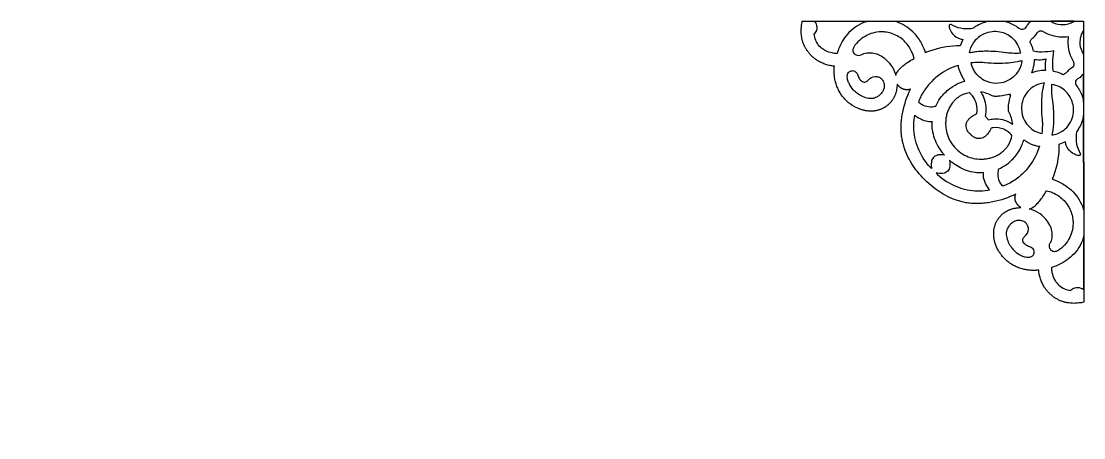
# Model space of a CAD drawing. Extents: x -4425 to -873, y -1243 to 1744.
# Drawn here: x -2083 to -873, y 1269 to 1744 of the extents above; entities that cross this region are included whole.
import ezdxf

# ---------------------------------------------------------------- set-up
doc = ezdxf.new("R2010")
doc.units = 0
for name, color, linetype in [('DEFAULT_LAYER', 1, 'CONTINUOUS'), ('LAYER_01', 7, 'CONTINUOUS'), ('LAYER_1', 7, 'CONTINUOUS')]:
    doc.layers.add(name, color=color, linetype=linetype)

msp = doc.modelspace()

# ---------------------------------------------------------------- linework, layer by layer
at = {"layer": 'DEFAULT_LAYER'}
for points in [[(-1120.3, 1743.3, 0.127714), (-1140.2, 1730.9, 0.092449), (-1151.4, 1713.7, 0.026014), (-1153.7, 1707.1, -0.049539), (-1159.4, 1707.7, -0.066821), (-1166.9, 1710.2, -0.052461), (-1171.3, 1713.1, -0.081254), (-1176.2, 1718.6, -0.073865), (-1179.2, 1725.6, -0.025472), (-1179.9, 1728.7, 0.114364), (-1176.9, 1733.5, 0.18656), (-1177.2, 1740.6, 0.058623), (-1178.6, 1743.1), (-1179.2, 1743.9), (-1117.8, 1743.9, 0.027147)], [(-980.1, 1743.9, 0.081859), (-994.2, 1738.8, 0.035358), (-998.5, 1736, -0.033371), (-1001.3, 1735.4, -0.163875), (-1023.9, 1740, 0.164657), (-1025.1, 1740.1, 0.237107), (-1025.9, 1739.3, 0.109147), (-1026.1, 1738), (-1025.9, 1736.8, 0.043652), (-1025, 1734.2, 0.202641), (-1015.4, 1724.4, 0.061285), (-1011.5, 1723.3), (-1010.3, 1723.2), (-1013.5, 1715.7, 0.018164), (-1017.6, 1715.7, 0.076988), (-1048.4, 1709.8, 0.013125), (-1053.1, 1708, 0.021601), (-1053.9, 1710.6, 0.063906), (-1060.4, 1723.4, 0.10809), (-1076.4, 1738.6, 0.055593), (-1086.6, 1743.4), (-1088.3, 1743.9)], [(-932.8, 1743.9, 0.041666), (-936.9, 1739.7, 0.026742), (-938.1, 1738.1), (-938.7, 1737, -0.272442), (-942.6, 1734.5, -0.098511), (-944.9, 1734.8), (-945.5, 1735.1, 0.067574), (-957.9, 1742.1, 0.046394), (-963.5, 1743.7), (-964.8, 1743.9)], [(-910.3, 1743.9, 0.040005), (-908.2, 1742.6, 0.131019), (-896.1, 1740, 0.080428), (-888.3, 1741.6, 0.043116), (-883.6, 1743.9)], [(-1086.9, 1681.9), (-1086.7, 1682.7, -0.048018), (-1085.9, 1684.6, -0.037949), (-1084.7, 1686.7, -0.040991), (-1081.8, 1690.1, -0.032293), (-1077.7, 1693.8, -0.023167), (-1072.9, 1697.3, -0.02031), (-1066.1, 1701.4), (-1067.6, 1706.6, 0.023161), (-1068.4, 1708.7, 0.084913), (-1076.1, 1720.2, 0.106688), (-1088.8, 1728.9, 0.047542), (-1095.6, 1731, 0.021814), (-1099, 1731.5, 0.024917), (-1101.1, 1731.7, 0.127295), (-1119.6, 1727.9, 0.130064), (-1134.8, 1714.3, 0.105616), (-1135.7, 1710.7, 0.216148), (-1134.2, 1706.9, 0.065926), (-1133, 1706, 0.065913), (-1130.7, 1705.1), (-1129.4, 1704.9, 0.058995), (-1126.4, 1705.4, 0.074105), (-1124.7, 1706.3, -0.047355), (-1123.1, 1707.1, -0.052588), (-1120, 1707.8, -0.077512), (-1113.7, 1707.8, -0.05089), (-1106.9, 1706.1, -0.030836), (-1105.3, 1705.3, -0.049008), (-1098.6, 1700.7, -0.057525), (-1092.7, 1694.3, -0.083392), (-1087.3, 1683.4)], [(-1002.9, 1707.7, -0.109193), (-998.3, 1719.4, -0.077944), (-992.2, 1726.1, -0.085299), (-983.6, 1730.8, -0.152729), (-966.2, 1731.4, -0.062348), (-959.4, 1728.6, -0.066299), (-953.1, 1723.8, -0.069881), (-948.2, 1717.1, -0.088458), (-944.9, 1707.3, -0.012761), (-954.3, 1707.3, -0.013849), (-958.4, 1707.5), (-960.4, 1707.8), (-961.2, 1708, 0.039151), (-984.2, 1709.6, 0.016196), (-990.9, 1709.4, 0.019404), (-997.9, 1708.6, 0.018592)], [(-889.6, 1710.1, 0.05831), (-886.1, 1700.5, 0.030162), (-884.5, 1697.7), (-884.3, 1697, -0.079297), (-883.9, 1695.2, -0.270902), (-886.3, 1690.8), (-888, 1689.7, 0.067654), (-891.4, 1686.7), (-892.3, 1685.6, -0.053384), (-893.9, 1684.2, -0.076938), (-896.7, 1682.7), (-897.6, 1683.4, 0.04681), (-900.1, 1684.7, 0.061034), (-907.2, 1686.7, -0.028594), (-907.8, 1690.2, -0.031664), (-908.1, 1696.2, -0.04117), (-906.7, 1710.1, -0.04117), (-920.6, 1708.7, -0.031664), (-926.6, 1709, -0.028594), (-930.1, 1709.6, 0.061034), (-932.1, 1716.7, 0.04681), (-933.4, 1719.1), (-934.1, 1720, -0.076938), (-932.6, 1722.9, -0.053384), (-931.2, 1724.5), (-930.1, 1725.4, 0.067654), (-927.1, 1728.8), (-926, 1730.5, -0.270902), (-921.6, 1732.9, -0.079297), (-919.8, 1732.5), (-919.1, 1732.3, 0.030162), (-916.3, 1730.6, 0.05831), (-906.7, 1727.2, 0.09419), (-890.4, 1726.4, 0.09419)], [(-872.9, 1706.5, -0.040005), (-874.2, 1708.6, -0.131019), (-876.8, 1720.7, -0.080428), (-875.2, 1728.6, -0.043116), (-872.9, 1733.3)], [(-943.2, 1699.2, -0.10918), (-947.2, 1687.2, -0.077997), (-953, 1680.3, -0.085461), (-961.4, 1675.1, -0.100295), (-972.8, 1673, -0.118395), (-986.1, 1676.5, -0.072443), (-993.1, 1681.6, -0.070266), (-998.1, 1688.3, -0.076999), (-1001.1, 1696.8, -0.01276), (-991.8, 1697.2, -0.013852), (-987.6, 1697.2), (-985.6, 1697), (-984.9, 1696.9, 0.04479), (-958.6, 1696.6, 0.028193), (-948.1, 1698, 0.018588)], [(-915.8, 1700.9, 0.044138), (-916.6, 1697.1, 0.069978), (-916.4, 1687.8, 0.031106), (-919.1, 1687.8, 0.026535), (-922.8, 1687.4, 0.046525), (-931.7, 1685), (-931.7, 1685.1), (-931.8, 1685.1, 0.046525), (-929.4, 1694, 0.026535), (-929, 1697.7, 0.031106), (-929, 1700.4, 0.069978), (-919.7, 1700.1, 0.044138), (-915.9, 1701), (-915.8, 1701)], [(-1142.1, 1680.5, -0.117685), (-1141.3, 1684.4, -0.197711), (-1138.4, 1687.1, -0.072256), (-1136.6, 1687.5, -0.043243), (-1134.9, 1687.5, -0.124103), (-1132.6, 1686.3, -0.099347), (-1130.8, 1684.1), (-1130.5, 1683.5, 0.049339), (-1128.6, 1678.8, 0.051016), (-1127.4, 1677.2), (-1126.9, 1676.7, 0.090827), (-1124.7, 1675, 0.085171), (-1122.9, 1674.5, 0.196171), (-1119.4, 1675.6, 0.065992), (-1118, 1677, -0.217378), (-1110.2, 1680.9, -0.066973), (-1107.6, 1680.6, -0.098322), (-1104.2, 1679.1, -0.084603), (-1101.9, 1676.8, -0.118513), (-1100.1, 1672.2, -0.058854), (-1100, 1668.8, -0.047365), (-1100.4, 1666.9, -0.069902), (-1102, 1663.4, -0.074473), (-1105, 1659.9, -0.056166), (-1108.5, 1657.4, -0.030919), (-1111.1, 1656.2, -0.0377), (-1112.6, 1655.9, -0.069696), (-1117.8, 1655.9, -0.074578), (-1124.7, 1658, -0.053732), (-1130.5, 1661.4, -0.036722), (-1134.9, 1665.3, -0.069567), (-1140.1, 1673.1, -0.048955), (-1141.7, 1677.4, -0.046645)], [(-1015.5, 1693.6, 0.091315), (-1038.3, 1682, 0.053936), (-1049.5, 1671.3, 0.052623), (-1057.9, 1658.9, 0.026146), (-1061.1, 1652, 0.039973), (-1059.2, 1650.4, 0.211475), (-1043.3, 1646.7, 0.025805), (-1041.1, 1647.2), (-1040.2, 1649.3, -0.054761), (-1034.6, 1658.2, -0.071707), (-1024, 1668.1, -0.054178), (-1014.4, 1673.5, -0.031526), (-1008.1, 1675.7, -0.06426), (-1013.7, 1686.1, -0.031556), (-1014.9, 1690, -0.036592)], [(-872.9, 1684, -0.041666), (-877, 1679.9, -0.026742), (-878.7, 1678.7), (-879.7, 1678.1, 0.272442), (-882.3, 1674.2, 0.098511), (-881.9, 1671.9), (-881.7, 1671.3, -0.067574), (-874.7, 1658.9, -0.046394), (-873.1, 1653.3), (-872.9, 1652)], [(-917.6, 1673.6, 0.10918), (-929.6, 1669.5, 0.077997), (-936.5, 1663.7, 0.085461), (-941.6, 1655.3, 0.100295), (-943.7, 1643.9, 0.118395), (-940.3, 1630.7, 0.072443), (-935.1, 1623.7, 0.070266), (-928.4, 1618.7, 0.076999), (-920, 1615.7, 0.01276), (-919.5, 1625, 0.013852), (-919.6, 1629.2), (-919.7, 1631.2), (-919.9, 1631.9, -0.04479), (-920.2, 1658.2, -0.028193), (-918.8, 1668.7, -0.018588)], [(-909.1, 1613.9, 0.109193), (-897.3, 1618.5, 0.077944), (-890.7, 1624.6, 0.085299), (-885.9, 1633.2, 0.152729), (-885.4, 1650.6, 0.062348), (-888.2, 1657.4, 0.066299), (-893, 1663.7, 0.069881), (-899.7, 1668.6, 0.088458), (-909.4, 1671.9, 0.012761), (-909.5, 1662.5, 0.013849), (-909.2, 1658.4), (-909, 1656.4), (-908.8, 1655.6, -0.039151), (-907.1, 1632.6, -0.016196), (-907.4, 1625.9, -0.019404), (-908.1, 1618.9, -0.018592)], [(-1016.5, 1596.9, 0.063534), (-1008.4, 1591.2, 0.107516), (-991.9, 1586.7), (-990.7, 1586.7), (-989.5, 1586.6), (-988.3, 1586.7), (-987.1, 1586.7), (-985.9, 1586.8), (-984.7, 1586.9), (-983.4, 1587.1), (-982.2, 1587.3), (-981, 1587.6), (-979.8, 1587.8), (-978.6, 1588.2), (-977.4, 1588.5), (-976.2, 1588.9), (-975, 1589.3), (-973.9, 1589.8), (-972.7, 1590.3), (-971.6, 1590.9), (-970.5, 1591.4), (-969.5, 1592.1), (-968.4, 1592.7), (-967.4, 1593.4), (-966.5, 1594.1), (-966, 1594.4), (-965.5, 1594.8), (-965.1, 1595.2), (-964.6, 1595.5), (-964.2, 1595.9), (-963.8, 1596.3), (-963.3, 1596.7), (-962.9, 1597.1), (-962.5, 1597.5), (-962.2, 1597.9), (-961.8, 1598.3), (-961.4, 1598.8), (-961, 1599.2), (-960.7, 1599.6), (-960.4, 1600), (-960, 1600.5), (-959.7, 1600.9), (-959.4, 1601.3), (-959.1, 1601.8), (-958.8, 1602.2, 0.102478), (-954.5, 1613.7), (-955.4, 1614.7, 0.043416), (-959, 1617.8, 0.05877), (-963.9, 1620.7, 0.131143), (-976.1, 1622.4, 0.038121), (-978.4, 1622, -0.027448), (-979.9, 1618.9, -0.046368), (-982.4, 1615.3, -0.056686), (-985.1, 1612.6, -0.063989), (-987.8, 1611, -0.12229), (-992.9, 1610.1, -0.072828), (-996.1, 1610.8, -0.075504), (-999.6, 1612.9, -0.048099), (-1001.8, 1615, -0.048099), (-1003.9, 1617.1, -0.075504), (-1005.9, 1620.6, -0.072828), (-1006.6, 1623.9, -0.12229), (-1005.8, 1629, -0.063989), (-1004.1, 1631.7, -0.056686), (-1001.5, 1634.4, -0.046368), (-997.9, 1636.8, -0.027448), (-994.8, 1638.4, 0.038121), (-994.3, 1640.7, 0.131143), (-996.1, 1652.8, 0.05877), (-998.9, 1657.8, 0.043416), (-1002, 1661.3), (-1003.1, 1662.3, 0.102478), (-1014.6, 1657.9), (-1015, 1657.6), (-1015.4, 1657.3), (-1015.9, 1657), (-1016.3, 1656.7), (-1016.7, 1656.4), (-1017.2, 1656.1), (-1017.6, 1655.7), (-1018, 1655.3), (-1018.4, 1655), (-1018.8, 1654.6), (-1019.3, 1654.2), (-1019.7, 1653.8), (-1020.1, 1653.4), (-1020.5, 1653), (-1020.8, 1652.6), (-1021.2, 1652.1), (-1021.6, 1651.7), (-1022, 1651.2), (-1022.3, 1650.8), (-1022.7, 1650.3), (-1023.4, 1649.3), (-1024.1, 1648.3), (-1024.7, 1647.3), (-1025.3, 1646.2), (-1025.9, 1645.1), (-1026.4, 1644), (-1026.9, 1642.9), (-1027.4, 1641.7), (-1027.9, 1640.6), (-1028.3, 1639.4), (-1028.6, 1638.2), (-1028.9, 1637), (-1029.2, 1635.7), (-1029.5, 1634.5), (-1029.7, 1633.3), (-1029.8, 1632.1), (-1030, 1630.8), (-1030, 1629.6), (-1030.1, 1628.4), (-1030.1, 1627.2), (-1030.1, 1626), (-1030, 1624.8, 0.107516), (-1025.5, 1608.3, 0.063534), (-1019.9, 1600.3), (-1018.2, 1598.5)], [(-957.3, 1659.5), (-956.7, 1660.8, -0.03878), (-968.1, 1658.5, -0.029408), (-972.5, 1658.2, -0.034018), (-975.2, 1658.4, -0.038633), (-976.9, 1658.8, 0.095666), (-990.2, 1663.1, -0.037804), (-988.5, 1660.5, -0.140055), (-984.3, 1641.7, -0.040191), (-985.1, 1635.5), (-981.3, 1631.6, -0.040191), (-975.1, 1632.5, -0.140055), (-956.2, 1628.2, -0.037804), (-953.7, 1626.6, 0.095666), (-957.9, 1639.9, -0.038633), (-958.3, 1641.6, -0.034018), (-958.5, 1644.3, -0.029408), (-958.3, 1648.7, -0.03878), (-956, 1660)], [(-1046, 1575.8), (-1047.7, 1577.5, -0.091546), (-1061.5, 1599.3, -0.047091), (-1065.1, 1611.4, -0.085446), (-1065.7, 1634.5), (-1065.3, 1636.7, 0.042985), (-1060.4, 1633.4, 0.065149), (-1052.5, 1630.3, 0.075281), (-1045.5, 1629.7), (-1045.7, 1627.9, 0.052749), (-1045.4, 1620.1, 0.052999), (-1043, 1610.5, 0.044561), (-1038.9, 1601.6, 0.033795), (-1034.1, 1594.3, 0.015174), (-1031.4, 1591, 0.093909), (-1038.1, 1591.5, 0.075823), (-1041.4, 1590.5, 0.080426), (-1043.6, 1589, 0.137446), (-1046, 1584.8, 0.060177), (-1046.5, 1581.2, 0.03863), (-1046.3, 1577.2)], [(-872.9, 1636.7, -0.081859), (-877.9, 1622.6, -0.035358), (-880.8, 1618.3, 0.033371), (-881.3, 1615.5, 0.163875), (-876.7, 1593, -0.164657), (-876.7, 1591.7, -0.237107), (-877.5, 1590.9, -0.109147), (-878.7, 1590.7), (-879.9, 1590.9, -0.043652), (-882.5, 1591.8, -0.202641), (-892.4, 1601.4, -0.061285), (-893.4, 1605.3), (-893.5, 1606.5), (-901.1, 1603.2, -0.018164), (-901.1, 1599.2, -0.076988), (-906.9, 1568.4, -0.013125), (-908.7, 1563.7, -0.021601), (-906.2, 1562.9, -0.063906), (-893.4, 1556.4, -0.10809), (-878.1, 1540.4, -0.055593), (-873.4, 1530.2), (-872.8, 1528.5)], [(-923.2, 1601.3, -0.091315), (-934.8, 1578.5, -0.053936), (-945.4, 1567.3, -0.052623), (-957.8, 1558.9, -0.026146), (-964.7, 1555.7, -0.039973), (-966.4, 1557.6, -0.211475), (-970, 1573.5, -0.025805), (-969.5, 1575.6), (-967.5, 1576.5, 0.054761), (-958.6, 1582.2, 0.071707), (-948.6, 1592.7, 0.054178), (-943.3, 1602.4, 0.031526), (-941, 1608.7, 0.06426), (-930.6, 1603.1, 0.031556), (-926.7, 1601.9, 0.036592)], [(-1040.9, 1570.7), (-1039.2, 1569, 0.091546), (-1017.5, 1555.3, 0.047091), (-1005.3, 1551.6, 0.085446), (-982.2, 1551.1), (-980, 1551.5, -0.042985), (-983.3, 1556.3, -0.065149), (-986.4, 1564.2, -0.075281), (-987.1, 1571.3), (-988.9, 1571.1, -0.052749), (-996.6, 1571.4, -0.052999), (-1006.3, 1573.7, -0.044561), (-1015.2, 1577.9, -0.033795), (-1022.5, 1582.7, -0.015174), (-1025.8, 1585.4, -0.093909), (-1025.3, 1578.6, -0.075823), (-1026.2, 1575.3, -0.080426), (-1027.7, 1573.1, -0.137446), (-1031.9, 1570.7, -0.060177), (-1035.6, 1570.2, -0.03863), (-1039.5, 1570.5)], [(-934.8, 1529.9), (-934, 1530.1, 0.048018), (-932.1, 1530.8, 0.037949), (-930, 1532.1, 0.040991), (-926.7, 1535, 0.032293), (-922.9, 1539.1, 0.023167), (-919.4, 1543.9, 0.02031), (-915.3, 1550.6), (-910.1, 1549.2, -0.023161), (-908.1, 1548.4, -0.084913), (-896.5, 1540.7, -0.106688), (-887.8, 1528, -0.047542), (-885.7, 1521.2, -0.021814), (-885.2, 1517.8, -0.024917), (-885, 1515.7, -0.127295), (-888.8, 1497.2, -0.130064), (-902.4, 1482, -0.105616), (-906, 1481.1, -0.216148), (-909.8, 1482.6, -0.065926), (-910.7, 1483.8, -0.065913), (-911.6, 1486.1), (-911.8, 1487.4, -0.058995), (-911.3, 1490.4, -0.074105), (-910.4, 1492.1, 0.047355), (-909.6, 1493.7, 0.052588), (-908.9, 1496.8, 0.077512), (-908.9, 1503.1, 0.05089), (-910.6, 1509.9, 0.030836), (-911.4, 1511.5, 0.049008), (-916, 1518.2, 0.057525), (-922.4, 1524.1, 0.083392), (-933.3, 1529.5)], [(-936.2, 1474.7, 0.117685), (-932.3, 1475.5, 0.197711), (-929.6, 1478.4, 0.072256), (-929.2, 1480.2, 0.043243), (-929.2, 1481.8, 0.124103), (-930.4, 1484.2, 0.099347), (-932.6, 1485.9), (-933.2, 1486.3, -0.049339), (-937.9, 1488.2, -0.051016), (-939.5, 1489.4), (-940, 1489.9, -0.090827), (-941.7, 1492.1, -0.085171), (-942.2, 1493.9, -0.196171), (-941.1, 1497.4, -0.065992), (-939.8, 1498.8, 0.217378), (-935.8, 1506.6, 0.066973), (-936.1, 1509.2, 0.098322), (-937.6, 1512.6, 0.084603), (-939.9, 1514.9, 0.118513), (-944.5, 1516.7, 0.058854), (-947.9, 1516.7, 0.047365), (-949.8, 1516.4, 0.069902), (-953.3, 1514.8, 0.074473), (-956.8, 1511.8, 0.056166), (-959.3, 1508.3, 0.030919), (-960.5, 1505.7, 0.0377), (-960.9, 1504.2, 0.069696), (-960.8, 1498.9, 0.074578), (-958.7, 1492, 0.053732), (-955.3, 1486.3, 0.036722), (-951.4, 1481.8, 0.069567), (-943.6, 1476.6, 0.048955), (-939.3, 1475.1, 0.046645)], [(-873.4, 1496.5, -0.127714), (-885.8, 1476.6, -0.092449), (-903, 1465.4, -0.026014), (-909.6, 1463, 0.049539), (-909, 1457.4, 0.066821), (-906.4, 1449.9, 0.052461), (-903.6, 1445.5, 0.081254), (-898, 1440.6, 0.073865), (-891.1, 1437.6, 0.025472), (-887.9, 1436.9, -0.114364), (-883.1, 1439.9, -0.18656), (-876.1, 1439.6, -0.058623), (-873.5, 1438.2), (-872.8, 1437.6), (-872.8, 1499, -0.027147)]]:
    msp.add_lwpolyline(points, format="xyb", close=True, dxfattribs=at)
for points in [[(-1138, 1649.1), (-1137.8, 1648.9), (-1137.8, 1648.9)], [(-967.6, 1478.7), (-967.8, 1479), (-967.8, 1479)]]:
    msp.add_lwpolyline(points, dxfattribs=at)
at = {"layer": 'LAYER_01'}
msp.add_lwpolyline([(-1053.6, 1563.1), (-1055.9, 1565.3), (-1058.1, 1567.6), (-1060.2, 1570), (-1062.2, 1572.5), (-1063.9, 1574.6), (-1065.5, 1576.8), (-1067.1, 1579.1), (-1068.5, 1581.4), (-1070, 1583.8), (-1071.3, 1586.2), (-1072.6, 1588.6), (-1073.8, 1591.2), (-1074.9, 1593.7), (-1076, 1596.3), (-1076.4, 1597.6), (-1076.9, 1598.9), (-1077.3, 1600.3), (-1077.8, 1601.6), (-1078.1, 1602.9), (-1078.5, 1604.3), (-1078.9, 1605.7), (-1079.2, 1607), (-1079.5, 1608.4), (-1079.7, 1609.8), (-1079.9, 1611.2), (-1080.2, 1612.6), (-1080.4, 1614.3), (-1080.5, 1616), (-1080.7, 1617.7), (-1080.7, 1619.5), (-1080.8, 1621.2), (-1080.8, 1622.9), (-1080.8, 1624.7), (-1080.7, 1626.4), (-1080.6, 1628.2), (-1080.5, 1629.9), (-1080.3, 1631.7), (-1080.1, 1633.4), (-1079.9, 1635.1), (-1079.6, 1636.9), (-1079.3, 1638.6), (-1078.9, 1640.3), (-1078.2, 1643.8), (-1077.3, 1647.2), (-1076.3, 1650.5), (-1075.3, 1653.8), (-1074.1, 1657.1), (-1072.8, 1660.3), (-1071.5, 1663.4), (-1070, 1666.4), (-1070.3, 1666.3), (-1070.5, 1666.2), (-1070.8, 1666.2), (-1071, 1666.1), (-1071.3, 1666), (-1071.5, 1666), (-1071.8, 1665.9), (-1072, 1665.9), (-1072.3, 1665.8), (-1072.5, 1665.8), (-1072.8, 1665.7), (-1073.1, 1665.7), (-1073.3, 1665.7), (-1073.6, 1665.7), (-1073.9, 1665.7), (-1074.2, 1665.7), (-1074.4, 1665.7), (-1074.7, 1665.7), (-1075, 1665.7), (-1075.2, 1665.7), (-1075.5, 1665.7), (-1075.8, 1665.8), (-1076.1, 1665.8), (-1076.3, 1665.9), (-1076.6, 1665.9), (-1076.9, 1666), (-1077.1, 1666), (-1077.4, 1666.1), (-1077.7, 1666.2), (-1078, 1666.3), (-1078.2, 1666.4), (-1078.5, 1666.5), (-1078.7, 1666.6), (-1079, 1666.7), (-1079.3, 1666.8), (-1079.5, 1666.9), (-1079.8, 1667.1), (-1080, 1667.2), (-1080.3, 1667.3), (-1080.5, 1667.5), (-1080.8, 1667.6), (-1081, 1667.8), (-1081.2, 1668), (-1081.5, 1668.1), (-1081.7, 1668.3), (-1081.9, 1668.5), (-1082.2, 1668.7), (-1082.4, 1668.8), (-1082.6, 1669), (-1082.8, 1669.2), (-1083, 1669.4), (-1083.2, 1669.6), (-1083.4, 1669.8), (-1083.6, 1670), (-1083.8, 1670.3), (-1084, 1670.5), (-1084.2, 1670.7), (-1084.3, 1670.9), (-1084.5, 1671.1), (-1084.7, 1671.4), (-1084.8, 1671.6), (-1085, 1671.8), (-1085.3, 1672.3), (-1085.3, 1671.5), (-1085.4, 1670.6), (-1085.4, 1669.8), (-1085.5, 1668.9), (-1085.6, 1668.1), (-1085.7, 1667.2), (-1085.9, 1666.4), (-1086, 1665.5), (-1086.2, 1664.7), (-1086.4, 1663.9), (-1086.6, 1663.1), (-1086.8, 1662.2), (-1087.1, 1661.4), (-1087.3, 1660.7), (-1087.6, 1659.9), (-1087.9, 1659.1), (-1088.2, 1658.5), (-1088.4, 1658), (-1088.7, 1657.5), (-1089, 1656.9), (-1089.2, 1656.4), (-1089.5, 1655.9), (-1089.8, 1655.4), (-1090.2, 1654.9), (-1090.5, 1654.4), (-1090.8, 1653.9), (-1091.2, 1653.4), (-1091.5, 1653), (-1091.9, 1652.5), (-1092.2, 1652), (-1092.6, 1651.6), (-1093, 1651.2), (-1093.4, 1650.7), (-1093.8, 1650.3), (-1094.2, 1649.9), (-1094.6, 1649.5), (-1095, 1649.1), (-1095.4, 1648.7), (-1095.9, 1648.3), (-1096.3, 1648), (-1096.7, 1647.6), (-1097.2, 1647.3), (-1097.6, 1646.9), (-1098.1, 1646.6), (-1098.6, 1646.3), (-1099, 1646), (-1099.5, 1645.7), (-1100, 1645.4), (-1100.7, 1645), (-1101.4, 1644.6), (-1102.1, 1644.3), (-1102.8, 1643.9), (-1103.5, 1643.6), (-1104.3, 1643.3), (-1105, 1643.1), (-1105.7, 1642.8), (-1106.5, 1642.6), (-1107.2, 1642.4), (-1108, 1642.2), (-1108.7, 1642), (-1109.5, 1641.9), (-1110.3, 1641.7), (-1111, 1641.6), (-1111.8, 1641.5), (-1112.6, 1641.5), (-1113.4, 1641.4), (-1114.2, 1641.4), (-1114.9, 1641.4), (-1115.7, 1641.4), (-1116.5, 1641.4), (-1117.3, 1641.4), (-1118.1, 1641.5), (-1118.9, 1641.6), (-1119.6, 1641.7), (-1120.4, 1641.8), (-1121.2, 1641.9), (-1122, 1642), (-1122.8, 1642.2), (-1123.5, 1642.4), (-1124.3, 1642.6), (-1125.3, 1642.9), (-1126.3, 1643.2), (-1127.3, 1643.5), (-1128.3, 1643.8), (-1129.3, 1644.2), (-1130.2, 1644.6), (-1131.2, 1645.1), (-1132.1, 1645.5), (-1133.1, 1646), (-1134, 1646.5), (-1134.9, 1647), (-1135.8, 1647.6), (-1136.7, 1648.2), (-1137.6, 1648.8), (-1138.5, 1649.4), (-1139.4, 1650), (-1140.2, 1650.7), (-1141.1, 1651.4), (-1141.9, 1652.1), (-1142.7, 1652.8), (-1143.5, 1653.6), (-1144.2, 1654.4), (-1145, 1655.2), (-1145.7, 1656), (-1146.4, 1656.8), (-1147.1, 1657.7), (-1147.8, 1658.5), (-1148.5, 1659.4), (-1149.1, 1660.3), (-1149.7, 1661.3), (-1150.3, 1662.2), (-1150.9, 1663.2), (-1151.6, 1664.4), (-1152.2, 1665.7), (-1152.8, 1667), (-1153.4, 1668.3), (-1153.9, 1669.6), (-1154.4, 1671), (-1154.9, 1672.4), (-1155.3, 1673.8), (-1155.6, 1674.9), (-1155.8, 1676.1), (-1156.1, 1677.3), (-1156.3, 1678.4), (-1156.5, 1679.6), (-1156.6, 1680.8), (-1156.8, 1682), (-1156.9, 1683.2), (-1156.9, 1684.4), (-1157, 1685.6), (-1157, 1686.8), (-1157, 1687.9), (-1157, 1689.1), (-1156.9, 1690.3), (-1156.9, 1691.5), (-1156.7, 1692.7), (-1158, 1692.8), (-1159.2, 1692.9), (-1160.4, 1693.1), (-1161.7, 1693.3), (-1162.9, 1693.6), (-1164.1, 1693.8), (-1165.3, 1694.2), (-1166.5, 1694.5), (-1167.7, 1694.9), (-1168.9, 1695.4), (-1170.1, 1695.9), (-1171.2, 1696.4), (-1172.4, 1696.9), (-1173.5, 1697.5), (-1174.7, 1698.2), (-1175.8, 1698.9), (-1176.5, 1699.3), (-1177.2, 1699.8), (-1178, 1700.3), (-1178.7, 1700.9), (-1179.4, 1701.4), (-1180.1, 1702), (-1180.8, 1702.6), (-1181.4, 1703.2), (-1182.1, 1703.8), (-1182.8, 1704.4), (-1183.4, 1705), (-1184, 1705.7), (-1184.6, 1706.4), (-1185.3, 1707.1), (-1185.8, 1707.8), (-1186.4, 1708.5), (-1187, 1709.2), (-1187.5, 1710), (-1188.1, 1710.7), (-1188.6, 1711.5), (-1189.1, 1712.3), (-1189.5, 1713.1), (-1190, 1713.9), (-1190.4, 1714.7), (-1190.8, 1715.5), (-1191.2, 1716.4), (-1191.6, 1717.2), (-1192, 1718.1), (-1192.3, 1719), (-1192.6, 1719.8), (-1192.9, 1720.7), (-1193.2, 1721.6), (-1193.4, 1722.3), (-1193.5, 1723), (-1193.7, 1723.7), (-1193.8, 1724.3), (-1193.9, 1725), (-1194, 1725.7), (-1194.2, 1727.1), (-1194.4, 1728.5), (-1194.5, 1729.9), (-1194.5, 1731.3), (-1194.6, 1732.7), (-1194.5, 1734.1), (-1194.5, 1735.5), (-1194.4, 1736.9), (-1194.3, 1738.3), (-1194.1, 1739.7), (-1193.9, 1741.1), (-1193.6, 1742.5), (-1193.4, 1743.9), (-872.9, 1743.9), (-872.8, 1423.4), (-874.1, 1423.2), (-875.5, 1422.9), (-876.9, 1422.7), (-878.3, 1422.6), (-879.8, 1422.4), (-881.2, 1422.3), (-882.6, 1422.3), (-884, 1422.2), (-885.4, 1422.3), (-886.8, 1422.3), (-888.2, 1422.4), (-889.6, 1422.6), (-891, 1422.8), (-891.7, 1422.9), (-892.3, 1423), (-893, 1423.1), (-893.7, 1423.3), (-894.4, 1423.4), (-895, 1423.6), (-895.9, 1423.9), (-896.8, 1424.2), (-897.7, 1424.5), (-898.6, 1424.8), (-899.5, 1425.2), (-900.3, 1425.6), (-901.1, 1425.9), (-902, 1426.4), (-902.8, 1426.8), (-903.6, 1427.3), (-904.4, 1427.7), (-905.2, 1428.2), (-906, 1428.7), (-906.7, 1429.3), (-907.5, 1429.8), (-908.2, 1430.4), (-908.9, 1431), (-909.6, 1431.5), (-910.3, 1432.1), (-911, 1432.8), (-911.6, 1433.4), (-912.3, 1434), (-912.9, 1434.7), (-913.5, 1435.4), (-914.1, 1436), (-914.7, 1436.7), (-915.3, 1437.4), (-915.8, 1438.1), (-916.3, 1438.8), (-916.8, 1439.6), (-917.3, 1440.3), (-917.8, 1441), (-918.5, 1442.1), (-919.1, 1443.3), (-919.7, 1444.4), (-920.3, 1445.6), (-920.8, 1446.7), (-921.3, 1447.9), (-921.7, 1449.1), (-922.1, 1450.3), (-922.5, 1451.5), (-922.8, 1452.7), (-923.1, 1453.9), (-923.4, 1455.1), (-923.6, 1456.4), (-923.8, 1457.6), (-923.9, 1458.8), (-924, 1460), (-925.2, 1459.9), (-926.4, 1459.9), (-927.5, 1459.8), (-928.7, 1459.8), (-929.9, 1459.8), (-931.1, 1459.8), (-932.3, 1459.8), (-933.5, 1459.9), (-934.7, 1460), (-935.9, 1460.1), (-937.1, 1460.3), (-938.3, 1460.5), (-939.4, 1460.7), (-940.6, 1460.9), (-941.8, 1461.2), (-942.9, 1461.5), (-944.3, 1461.9), (-945.7, 1462.4), (-947, 1462.8), (-948.4, 1463.4), (-949.7, 1464), (-951, 1464.6), (-952.3, 1465.2), (-953.5, 1465.9), (-954.5, 1466.5), (-955.4, 1467.1), (-956.4, 1467.7), (-957.3, 1468.3), (-958.2, 1469), (-959, 1469.7), (-959.9, 1470.3), (-960.7, 1471.1), (-961.5, 1471.8), (-962.3, 1472.5), (-963.1, 1473.3), (-963.9, 1474.1), (-964.6, 1474.9), (-965.3, 1475.7), (-966, 1476.6), (-966.7, 1477.4), (-967.3, 1478.3), (-967.9, 1479.1), (-968.5, 1480), (-969.1, 1480.9), (-969.7, 1481.8), (-970.2, 1482.8), (-970.7, 1483.7), (-971.2, 1484.6), (-971.6, 1485.6), (-972.1, 1486.5), (-972.5, 1487.5), (-972.9, 1488.5), (-973.2, 1489.5), (-973.5, 1490.5), (-973.9, 1491.5), (-974.1, 1492.5), (-974.3, 1493.2), (-974.5, 1494), (-974.7, 1494.8), (-974.8, 1495.6), (-974.9, 1496.3), (-975, 1497.1), (-975.1, 1497.9), (-975.2, 1498.7), (-975.3, 1499.5), (-975.3, 1500.3), (-975.3, 1501), (-975.3, 1501.8), (-975.3, 1502.6), (-975.3, 1503.4), (-975.2, 1504.2), (-975.2, 1504.9), (-975.1, 1505.7), (-975, 1506.5), (-974.8, 1507.3), (-974.7, 1508), (-974.5, 1508.8), (-974.3, 1509.5), (-974.1, 1510.3), (-973.9, 1511), (-973.6, 1511.8), (-973.4, 1512.5), (-973.1, 1513.2), (-972.8, 1514), (-972.4, 1514.7), (-972.1, 1515.4), (-971.7, 1516.1), (-971.3, 1516.8), (-971, 1517.3), (-970.7, 1517.7), (-970.4, 1518.2), (-970.1, 1518.7), (-969.8, 1519.1), (-969.4, 1519.6), (-969.1, 1520), (-968.7, 1520.5), (-968.4, 1520.9), (-968, 1521.3), (-967.6, 1521.8), (-967.2, 1522.2), (-966.8, 1522.6), (-966.4, 1523), (-966, 1523.4), (-965.6, 1523.8), (-965.1, 1524.2), (-964.7, 1524.5), (-964.2, 1524.9), (-963.8, 1525.3), (-963.3, 1525.6), (-962.8, 1526), (-962.3, 1526.3), (-961.8, 1526.6), (-961.3, 1526.9), (-960.8, 1527.2), (-960.3, 1527.5), (-959.8, 1527.8), (-959.2, 1528.1), (-958.7, 1528.3), (-958.2, 1528.6), (-957.6, 1528.8), (-956.8, 1529.2), (-956.1, 1529.4), (-955.3, 1529.7), (-954.5, 1530), (-953.7, 1530.2), (-952.8, 1530.4), (-952, 1530.6), (-951.2, 1530.8), (-950.3, 1530.9), (-949.5, 1531.1), (-948.7, 1531.2), (-947.8, 1531.3), (-947, 1531.3), (-946.1, 1531.4), (-945.3, 1531.4), (-944.4, 1531.5), (-944.9, 1531.8), (-945.1, 1531.9), (-945.3, 1532.1), (-945.6, 1532.3), (-945.8, 1532.4), (-946, 1532.6), (-946.2, 1532.8), (-946.5, 1533), (-946.7, 1533.2), (-946.9, 1533.4), (-947.1, 1533.6), (-947.3, 1533.8), (-947.5, 1534), (-947.7, 1534.2), (-947.9, 1534.4), (-948.1, 1534.6), (-948.3, 1534.8), (-948.4, 1535.1), (-948.6, 1535.3), (-948.8, 1535.5), (-948.9, 1535.8), (-949.1, 1536), (-949.2, 1536.3), (-949.4, 1536.5), (-949.5, 1536.7), (-949.7, 1537), (-949.8, 1537.3), (-949.9, 1537.5), (-950, 1537.8), (-950.1, 1538), (-950.2, 1538.3), (-950.3, 1538.6), (-950.4, 1538.8), (-950.5, 1539.1), (-950.6, 1539.4), (-950.7, 1539.6), (-950.7, 1539.9), (-950.8, 1540.2), (-950.9, 1540.4), (-950.9, 1540.7), (-951, 1541), (-951, 1541.3), (-951, 1541.5), (-951, 1541.8), (-951, 1542.1), (-951.1, 1542.4), (-951.1, 1542.6), (-951.1, 1542.9), (-951, 1543.2), (-951, 1543.4), (-951, 1543.7), (-951, 1544), (-951, 1544.2), (-950.9, 1544.5), (-950.9, 1544.7), (-950.8, 1545), (-950.8, 1545.3), (-950.7, 1545.5), (-950.6, 1545.8), (-950.6, 1546), (-950.5, 1546.3), (-950.4, 1546.5), (-950.3, 1546.8), (-953.3, 1545.3), (-956.5, 1544), (-959.6, 1542.7), (-962.9, 1541.5), (-966.2, 1540.4), (-969.6, 1539.5), (-973, 1538.6), (-976.4, 1537.8), (-978.1, 1537.5), (-979.8, 1537.2), (-981.6, 1536.9), (-983.3, 1536.7), (-985.1, 1536.5), (-986.8, 1536.3), (-988.6, 1536.2), (-990.3, 1536), (-992, 1536), (-993.8, 1536), (-995.5, 1536), (-997.3, 1536), (-999, 1536.1), (-1000.7, 1536.2), (-1002.4, 1536.4), (-1004.1, 1536.6), (-1005.5, 1536.8), (-1006.9, 1537), (-1008.3, 1537.3), (-1009.7, 1537.6), (-1011.1, 1537.9), (-1012.4, 1538.2), (-1013.8, 1538.6), (-1015.1, 1539), (-1016.5, 1539.4), (-1017.8, 1539.8), (-1019.1, 1540.3), (-1020.4, 1540.8), (-1023, 1541.8), (-1025.6, 1542.9), (-1028.1, 1544.1), (-1030.5, 1545.4), (-1033, 1546.8), (-1035.3, 1548.2), (-1037.6, 1549.7), (-1039.9, 1551.2), (-1042.1, 1552.8), (-1044.2, 1554.5), (-1046.7, 1556.5), (-1049.1, 1558.7), (-1051.4, 1560.8)], close=True, dxfattribs=at)
at = {"layer": 'LAYER_1'}
msp.add_circle((-3074.2, 184.1), 1351, dxfattribs=at)

doc.saveas('drawing.dxf')
